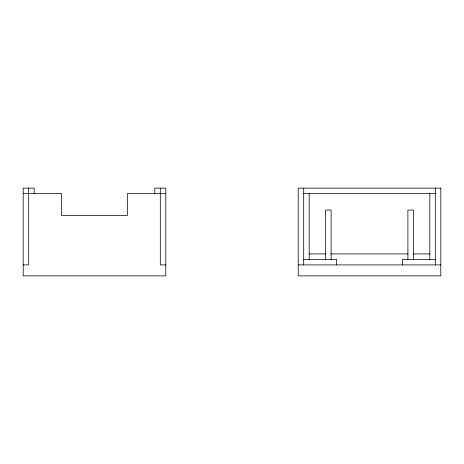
<?xml version="1.0" encoding="UTF-8"?>
<svg xmlns="http://www.w3.org/2000/svg" width="464" height="464" viewBox="0 0 464 464"><rect width="100%" height="100%" fill="white"/><g stroke="black" fill="none" stroke-linecap="round" stroke-linejoin="round"><path stroke-width="0.7" d="M23.2 193.61L61.59 193.61L61.59 215.545L127.397 215.545L127.397 193.61L165.787 193.61M303.7 193.61L435.313 193.61M309.181 253.936L325.798 253.936M330.855 253.936L408.158 253.936M413.215 253.936L429.832 253.936M303.7 259.422L336.603 259.422L336.603 264.903M435.313 259.422L402.41 259.422L402.41 264.903M23.2 264.903L28.687 264.903L28.687 188.129M165.787 264.903L160.3 264.903L160.3 188.129M298.213 264.903L440.8 264.903M435.313 188.129L435.313 264.903M429.832 193.61L429.832 259.863M413.378 259.852L413.378 210.064L407.897 210.064L407.897 259.852M331.099 259.852L331.099 210.064L325.653 210.064L325.653 259.852M309.181 193.61L309.181 259.863M303.7 188.129L303.7 264.903M154.819 193.888L154.819 188.129L165.787 188.129L165.787 275.871L23.2 275.871L23.2 188.129L34.168 188.129L34.168 193.888M440.8 188.129L298.213 188.129L298.213 275.871L440.8 275.871L440.8 188.129"/></g></svg>
